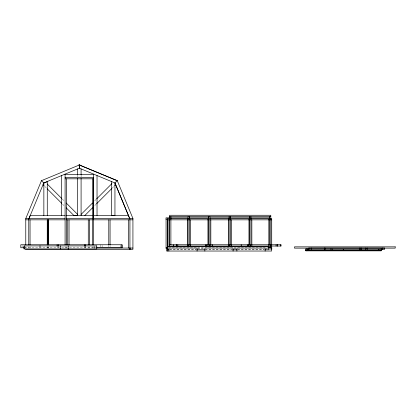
<?xml version="1.0" encoding="UTF-8"?>
<svg xmlns="http://www.w3.org/2000/svg" width="416" height="416" viewBox="0 0 416 416"><rect width="100%" height="100%" fill="white"/><g stroke="black" fill="none" stroke-linecap="round" stroke-linejoin="round"><path stroke-width="0.31" stroke-dasharray="2.08 1.56" d="M94.687 200.824L96.112 199.399M94.78 205.566L96.2 204.147M112.169 188.178L114.369 185.978M168.652 247.333L267.597 247.333M24.69 247.744L61.012 247.744M61.662 247.744L68.791 247.744M69.441 247.744L96.086 247.749M197.413 248.045L204.126 248.045M233.88 248.045L236.215 248.045M265.574 248.045L267.904 248.045M197.751 248.612L203.575 248.612M233.969 248.612L235.908 248.612M265.658 248.612L267.597 248.612M169.608 249.324L196.123 249.324M205.176 249.324L231.691 249.324M237.51 249.324L264.025 249.324M269.199 249.324L271.138 249.324M169.582 249.751L196.17 249.751M205.249 249.751L231.837 249.751M237.676 249.751L264.264 249.751M62.239 199.02L64.506 201.287M44.808 186.425L46.233 187.85M62.54 204.152L64.412 206.029M120.692 245.352L120.692 247.744M110.068 245.482L110.068 246.761M108.784 245.482L108.784 246.761M102.102 245.357L102.102 247.151M100.818 244.759L100.818 247.749M94.64 246.511L94.64 248.305M94.505 246.506L94.505 248.305M93.673 246.735L93.673 248.03M92.394 246.735L92.394 248.03M89.554 246.761L89.554 248.045M88.275 246.761L88.275 248.045M85.706 245.357L85.706 247.754M85.649 246.548L85.649 247.744M84.427 245.955L84.427 247.754M81.089 175.146L81.089 177.07M77.667 175.146L77.667 177.07M66.373 246.74L66.373 248.03M65.088 246.74L65.088 248.03M58.406 245.95L58.406 247.749M57.122 245.352L57.122 248.17M48.599 246.761L48.599 248.045M48.532 246.761L48.532 248.045M47.315 246.761L47.315 248.045M47.247 246.761L47.247 248.045M40.628 245.352L40.628 247.744M39.348 245.352L39.348 247.744M30.051 246.761L30.051 248.045M28.766 246.761L28.766 248.045M25.776 246.761L25.776 248.045M22.084 245.352L22.084 247.146"/><path stroke-width="0.62" d="M25.776 244.837L25.776 218.556L41.47 180.669L79.362 164.975L117.27 180.658L132.964 218.551M30.222 215.566L28.98 218.556L43.758 182.957L79.378 168.204L114.951 182.983L128.248 214.989M81.089 214.422L92.466 203.039M96.564 198.947L111.909 183.602M114.951 182.983L117.234 180.669M84.781 215.566L92.544 207.802M96.595 203.746L111.732 188.614M114.78 185.567L115.684 184.657M78.712 164.965L79.992 164.965M65.088 174.543L93.616 174.543M65.088 177.533L93.616 177.533M65.088 178.818L93.673 178.812L93.673 244.795M30.181 215.566L65.088 215.566M66.446 215.566L92.295 215.566M93.616 215.566L128.487 215.566L129.724 218.556M169.619 216.549L270.79 216.549M187.985 217.844L166 217.844L166 219.128L167.939 219.128M189.28 217.844L208.681 217.844M209.976 217.844L269.474 217.844M25.776 218.556L65.088 218.556M66.383 218.556L92.326 218.556M93.616 218.556L132.928 218.556L132.928 249.324L25.35 249.324M208.343 218.556L167.601 218.556L167.632 249.751L168.932 249.751M209.638 218.556L271.721 218.556L271.721 248.045M25.776 219.84L65.088 219.84M66.383 219.84L92.326 219.84M132.928 219.84L93.616 219.84L93.616 174.117M167.601 219.84L208.343 219.84M209.638 219.84L271.721 219.84M169.619 244.754L281.096 244.754L281.096 246.033L169.619 246.033L169.619 215.264L270.79 215.264L270.79 244.754M167.632 246.334L268.804 246.334L268.804 249.751L264.914 249.751M166.062 247.333L168.002 247.333M268.242 247.333L270.182 247.333M24.045 247.744L20.8 247.744L20.8 244.754L122.034 244.759L122.034 247.749L96.673 247.744M96.918 248.045L132.928 248.045M167.898 248.045L166.608 248.045L166.608 251.035L271.617 251.035L271.617 248.045M268.382 248.045L271.788 248.045L271.788 249.324M309.01 248.856L305.776 248.856L305.776 250.838L381.165 250.838L381.165 248.856M305.776 249.324L384.691 249.324L384.691 248.045L308.776 248.045L308.776 249.324M196.82 249.751L204.599 249.751M232.487 249.751L237.026 249.751M305.776 250.609L381.165 250.609M305.776 250.702L381.165 250.702M79.362 164.975L79.362 168.21L79.352 165.001L117.244 180.695M47.226 184.007L61.786 198.567M66.269 203.05L77.652 214.432M41.47 180.669L43.758 182.957M43.051 184.668L43.961 185.578M47.143 188.755L61.688 203.299M66.232 207.844L73.96 215.571L77.652 215.571L77.667 178.355M129.693 218.556L114.946 182.957L114.946 215.405L111.53 215.405L111.53 181.542M382.403 248.045L382.403 249.324M378.877 249.324L378.877 250.609M367.151 248.045L367.151 249.324M365.737 248.045L365.737 249.324M361.104 248.045L361.104 249.324M360.937 248.045L360.937 249.324M359.7 248.045L359.7 249.324M343.278 249.324L343.278 250.609M332.202 249.064L332.202 249.324M330.964 248.893L330.964 249.324M324.995 248.045L324.995 249.324M324.828 248.045L324.828 249.324M311.225 248.045L311.225 249.324M308.937 248.045L308.937 249.324M308.069 249.324L308.069 250.609M308.069 249.324L308.069 250.609M307.372 249.324L307.372 250.609M306.935 250.37L306.935 250.838M280.524 244.754L280.524 246.033M276.084 244.754L276.084 246.033M270.442 245.482L270.442 248.045M270.119 245.409L270.119 247.333M269.506 216.549L269.506 244.754M268.835 219.128L268.835 247.333M265.122 251.035L265.122 248.045L236.917 248.045L236.917 251.035M251.852 219.84L251.852 246.761M250.916 216.549L250.916 244.754M250.567 245.482L250.567 246.761M250.25 245.409L250.25 246.693M249.636 216.549L249.636 244.754M248.966 219.128L248.966 246.693M248.591 244.754L248.591 246.033M247.348 244.754L247.348 246.033M241.212 244.754L241.212 246.033M233.08 251.035L233.08 248.045L204.875 248.045L204.875 251.035M231.338 219.84L231.338 246.761M230.407 216.549L230.407 244.754M230.058 245.482L230.058 246.761M229.736 245.409L229.736 246.693M229.122 216.549L229.122 244.754M228.452 219.128L228.452 246.693M212.685 244.754L212.685 246.033M210.829 219.84L210.829 246.761M209.893 216.549L209.893 244.754M209.544 245.482L209.544 246.761M209.222 245.409L209.222 246.693M208.608 216.549L208.608 244.754M207.943 219.128L207.943 246.693M206.549 244.754L206.549 246.033M205.312 244.754L205.312 246.033M197.07 251.035L197.07 248.045L168.865 248.045L168.865 251.035M190.315 219.84L190.315 246.761M189.379 216.549L189.379 244.754M189.03 245.482L189.03 246.761M188.713 245.409L188.713 246.693M188.1 216.549L188.1 244.754M187.429 219.128L187.429 246.693M177.814 244.754L177.814 246.033M173.373 244.754L173.373 246.033M170.898 216.549L170.898 244.754M168.948 219.84L168.948 246.761M167.492 248.045L167.492 251.035M167.346 219.128L167.346 247.333M166.062 219.128L166.062 248.612M130 248.045L130 249.324M129.938 218.556L129.938 249.324M128.658 219.84L128.658 248.045M121.971 244.754L121.971 247.744M110.068 219.84L110.068 244.837M108.784 219.84L108.784 244.837M97.032 175.531L97.032 215.566M92.394 178.812L92.394 244.795M89.554 219.84L89.554 244.837M88.275 219.84L88.275 244.837M85.706 244.759L85.706 245.955M84.427 244.759L84.427 245.955M81.089 168.912L81.089 174.741M81.089 178.355L81.089 215.566M77.667 168.912L77.667 174.741M69.046 219.84L69.046 244.837M68.219 245.908L68.219 249.324M67.761 219.84L67.761 244.837M66.373 178.818L66.373 244.795M65.088 174.117L65.088 244.795M61.672 175.531L61.672 215.566M60.455 245.913L60.455 248.903M58.406 244.754L58.406 245.95M57.122 244.754L57.122 245.95M48.599 219.84L48.599 244.837M48.532 219.84L48.532 244.837M47.315 219.84L47.315 244.837M47.273 215.566L47.273 181.698L43.857 183.118L43.857 215.566M47.247 219.84L47.247 244.837M30.051 219.84L30.051 244.837M28.766 218.556L28.766 244.837M24.133 245.913L24.133 248.908M96.746 245.908L23.993 245.908L23.993 248.903L96.746 248.898L96.746 245.908M395.2 246.849L294.486 246.849L294.486 248.134L395.2 248.134L395.2 246.849M277.321 246.033L277.321 244.754L277.29 246.033M176.613 246.033L176.613 244.754L176.576 246.033"/></g></svg>
